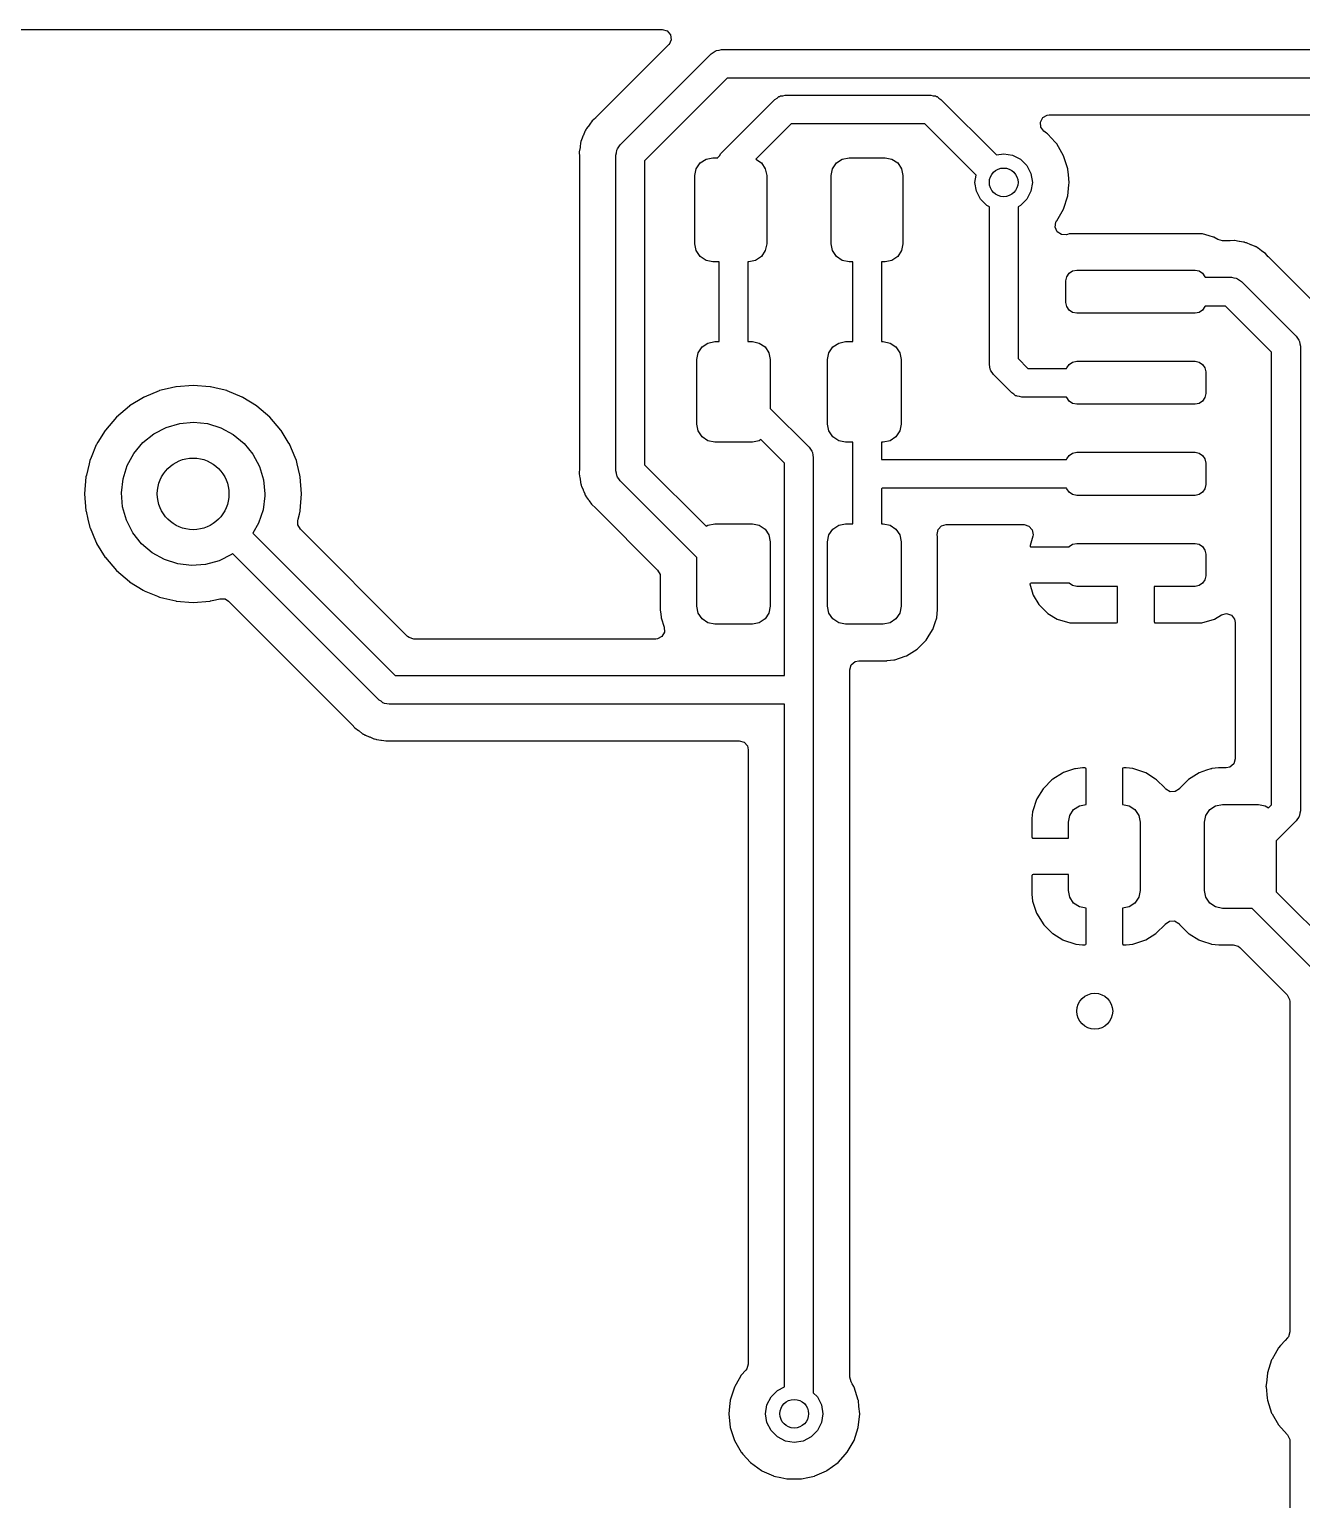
# Model space of a CAD drawing. Extents: x 61 to 228, y -146 to -45.
# Drawn here: x 87.89 to 105.63, y -65.46 to -44.96 of the extents above; entities that cross this region are included whole.
import ezdxf

# ---------------------------------------------------------------- set-up
doc = ezdxf.new("R2010")
doc.units = 0
doc.layers.add('BLACK', color=7, linetype='CONTINUOUS')

msp = doc.modelspace()

# ---------------------------------------------------------------- linework, layer by layer
at = {"layer": 'BLACK', "linetype": 'CONTINUOUS'}
for p, q in [((61.5945, -44.9585), (96.7119, -44.9585)), ((96.7119, -44.9585), (96.7801, -44.9785)), ((96.7801, -44.9785), (96.8266, -45.0322)), ((96.8266, -45.0322), (96.8367, -45.1024)), ((96.801, -45.1736), (95.7855, -46.1891)), ((96.1246, -46.5692), (97.3948, -45.2989)), ((96.8072, -45.167), (96.801, -45.1736)), ((96.8367, -45.1024), (96.8072, -45.167)), ((97.3948, -45.2989), (97.4231, -45.2812)), ((97.4231, -45.2812), (97.4493, -45.2604)), ((97.4493, -45.2604), (97.4605, -45.2578)), ((97.4605, -45.2578), (97.4702, -45.2517)), ((97.4702, -45.2517), (97.5034, -45.248)), ((97.5034, -45.248), (97.536, -45.2406)), ((97.536, -45.2406), (106.553, -45.2406)), ((97.6188, -45.6406), (96.466, -46.7934)), ((106.47, -45.6406), (97.6188, -45.6406)), ((98.2838, -45.9339), (98.3121, -45.9162)), ((98.3121, -45.9162), (98.3383, -45.8954)), ((98.3383, -45.8954), (98.3495, -45.8928)), ((98.3495, -45.8928), (98.3592, -45.8867)), ((98.3592, -45.8867), (98.3924, -45.883)), ((98.3924, -45.883), (98.425, -45.8756)), ((98.425, -45.8756), (100.457, -45.8756)), ((100.457, -45.8756), (100.49, -45.8831)), ((100.49, -45.8831), (100.523, -45.8868)), ((100.523, -45.8868), (100.533, -45.893)), ((100.533, -45.893), (100.544, -45.8955)), ((100.544, -45.8955), (100.57, -45.9164)), ((100.57, -45.9164), (100.598, -45.9342)), ((97.5266, -46.6912), (98.2838, -45.9339)), ((100.598, -45.9342), (101.372, -46.7076)), ((95.6949, -46.2906), (95.6555, -46.3409)), ((95.6989, -46.2853), (95.6949, -46.2906)), ((95.7025, -46.2801), (95.6989, -46.2853)), ((95.7356, -46.233), (95.7025, -46.2801)), ((95.7792, -46.195), (95.7356, -46.233)), ((95.7855, -46.1891), (95.7792, -46.195)), ((98.5078, -46.2756), (98.0156, -46.7679)), ((100.374, -46.2756), (98.5078, -46.2756)), ((101.089, -46.9905), (100.374, -46.2756)), ((101.986, -46.2501), (102.019, -46.1873)), ((101.992, -46.3208), (101.986, -46.2501)), ((102.035, -46.377), (101.992, -46.3208)), ((102.019, -46.1873), (102.081, -46.1524)), ((102.081, -46.1524), (102.109, -46.1491)), ((102.109, -46.1491), (106.207, -46.1491)), ((95.5747, -46.5331), (95.5737, -46.5406)), ((95.5775, -46.526), (95.5747, -46.5331)), ((95.5781, -46.5234), (95.5775, -46.526)), ((95.5828, -46.5072), (95.5781, -46.5234)), ((95.5836, -46.5046), (95.5828, -46.5072)), ((95.585, -46.4972), (95.5836, -46.5046)), ((95.6112, -46.4389), (95.585, -46.4972)), ((95.6138, -46.4329), (95.6112, -46.4389)), ((95.6342, -46.3804), (95.6138, -46.4329)), ((95.637, -46.3733), (95.6342, -46.3804)), ((95.6342, -46.3804), (95.6342, -46.3804)), ((95.6414, -46.3671), (95.637, -46.3733)), ((95.6426, -46.3648), (95.6414, -46.3671)), ((95.651, -46.3501), (95.6426, -46.3648)), ((95.6524, -46.3478), (95.651, -46.3501)), ((95.6555, -46.3409), (95.6524, -46.3478)), ((102.072, -46.4036), (102.035, -46.377)), ((102.084, -46.4127), (102.072, -46.4036)), ((102.089, -46.4176), (102.084, -46.4127)), ((102.189, -46.5295), (102.089, -46.4176)), ((102.089, -46.4176), (102.089, -46.4176)), ((102.212, -46.5547), (102.189, -46.5295)), ((95.5653, -46.603), (95.5537, -46.6658)), ((95.5537, -46.6658), (95.5541, -46.6734)), ((95.5541, -46.6734), (95.5541, -46.6734)), ((95.5541, -46.6734), (95.5573, -46.728)), ((95.5573, -46.728), (95.5575, -46.7352)), ((95.5575, -46.7352), (95.5575, -51.0842)), ((95.5664, -46.5965), (95.5653, -46.603)), ((95.5737, -46.5406), (95.5664, -46.5965)), ((95.5737, -46.5406), (95.5737, -46.5406)), ((96.066, -46.7103), (96.0735, -46.6777)), ((96.066, -51.1131), (96.066, -46.7103)), ((96.0735, -46.6777), (96.0772, -46.6445)), ((96.0772, -46.6445), (96.0834, -46.6348)), ((96.0834, -46.6348), (96.0859, -46.6236)), ((96.0859, -46.6236), (96.1068, -46.5975)), ((96.1068, -46.5975), (96.1246, -46.5692)), ((97.4879, -46.7456), (97.5088, -46.7195)), ((97.5088, -46.7195), (97.5266, -46.6912)), ((101.372, -46.7076), (101.473, -46.6916)), ((101.473, -46.6916), (101.597, -46.7112)), ((101.597, -46.7112), (101.708, -46.768)), ((102.308, -46.72), (102.212, -46.5547)), ((102.367, -46.9017), (102.308, -46.72)), ((96.466, -46.7934), (96.466, -51.0303)), ((97.168, -46.9976), (97.187, -46.9019)), ((97.187, -46.9019), (97.2412, -46.8208)), ((97.2412, -46.8208), (97.3223, -46.7666)), ((97.3223, -46.7666), (97.418, -46.7476)), ((97.418, -46.7476), (97.4875, -46.7476)), ((97.4875, -46.7476), (97.4879, -46.7456)), ((98.0156, -46.7679), (98.0948, -46.8208)), ((98.0948, -46.8208), (98.149, -46.9019)), ((98.149, -46.9019), (98.168, -46.9976)), ((99.068, -46.9976), (99.087, -46.9019)), ((99.087, -46.9019), (99.1412, -46.8208)), ((99.1412, -46.8208), (99.2223, -46.7666)), ((99.2223, -46.7666), (99.318, -46.7476)), ((99.318, -46.7476), (99.818, -46.7476)), ((99.818, -46.7476), (99.9137, -46.7666)), ((99.9137, -46.7666), (99.9948, -46.8208)), ((99.9948, -46.8208), (100.049, -46.9019)), ((100.049, -46.9019), (100.068, -46.9976)), ((101.708, -46.768), (101.797, -46.8565)), ((101.797, -46.8565), (101.853, -46.968)), ((102.367, -46.9082), (102.367, -46.9017)), ((102.375, -46.9851), (102.367, -46.9082)), ((102.367, -46.9082), (102.367, -46.9082)), ((97.168, -47.9476), (97.168, -46.9976)), ((98.168, -46.9976), (98.168, -47.9476)), ((99.068, -47.9476), (99.068, -46.9976)), ((100.068, -46.9976), (100.068, -47.9476)), ((101.073, -47.0916), (101.089, -46.9905)), ((101.093, -47.2152), (101.073, -47.0916)), ((101.853, -46.968), (101.873, -47.0916)), ((101.873, -47.0916), (101.853, -47.2152)), ((102.367, -47.2815), (102.383, -47.1252)), ((102.387, -47.0916), (102.375, -46.9851)), ((102.383, -47.1252), (102.386, -47.0982)), ((102.386, -47.0982), (102.387, -47.0916)), ((101.149, -47.3267), (101.093, -47.2152)), ((101.238, -47.4152), (101.149, -47.3267)), ((101.797, -47.3267), (101.708, -47.4152)), ((101.853, -47.2152), (101.797, -47.3267)), ((102.308, -47.4632), (102.367, -47.2815)), ((101.273, -47.4331), (101.238, -47.4152)), ((101.273, -49.6316), (101.273, -47.4331)), ((101.708, -47.4152), (101.673, -47.4331)), ((101.673, -47.4331), (101.673, -49.5488)), ((102.212, -47.6285), (102.308, -47.4632)), ((102.19, -47.7173), (102.201, -47.6471)), ((102.22, -47.782), (102.19, -47.7173)), ((102.201, -47.6471), (102.211, -47.63)), ((102.211, -47.63), (102.212, -47.6285)), ((97.187, -48.0433), (97.168, -47.9476)), ((98.168, -47.9476), (98.149, -48.0433)), ((99.087, -48.0433), (99.068, -47.9476)), ((100.068, -47.9476), (100.049, -48.0433)), ((102.279, -47.8205), (102.22, -47.782)), ((102.35, -47.8207), (102.279, -47.8205)), ((102.362, -47.8174), (102.35, -47.8207)), ((102.387, -47.81), (102.362, -47.8174)), ((102.394, -47.8095), (102.387, -47.81)), ((102.422, -47.8073), (102.394, -47.8095)), ((102.394, -47.8095), (102.394, -47.8095)), ((102.424, -47.8071), (102.422, -47.8073)), ((102.422, -47.8073), (102.422, -47.8073)), ((104.208, -47.8071), (102.424, -47.8071)), ((104.21, -47.8073), (104.208, -47.8071)), ((104.238, -47.8095), (104.21, -47.8073)), ((104.21, -47.8073), (104.21, -47.8073)), ((104.245, -47.81), (104.238, -47.8095)), ((104.238, -47.8095), (104.238, -47.8095)), ((104.338, -47.837), (104.245, -47.81)), ((104.397, -47.8542), (104.338, -47.837)), ((104.405, -47.8565), (104.397, -47.8542)), ((104.397, -47.8542), (104.397, -47.8542)), ((104.461, -47.8896), (104.405, -47.8565)), ((104.525, -47.9071), (104.461, -47.8896)), ((104.623, -47.9071), (104.525, -47.9071)), ((104.631, -47.9069), (104.623, -47.9071)), ((104.685, -47.9037), (104.631, -47.9069)), ((104.693, -47.9033), (104.685, -47.9037)), ((104.685, -47.9037), (104.685, -47.9037)), ((104.756, -47.9149), (104.693, -47.9033)), ((104.762, -47.916), (104.756, -47.9149)), ((104.788, -47.9194), (104.762, -47.916)), ((104.818, -47.9233), (104.788, -47.9194)), ((104.825, -47.9243), (104.818, -47.9233)), ((104.818, -47.9233), (104.818, -47.9233)), ((104.833, -47.9271), (104.825, -47.9243)), ((104.835, -47.9277), (104.833, -47.9271)), ((104.851, -47.9324), (104.835, -47.9277)), ((104.854, -47.9332), (104.851, -47.9324)), ((104.861, -47.9346), (104.854, -47.9332)), ((104.92, -47.9608), (104.861, -47.9346)), ((104.926, -47.9634), (104.92, -47.9608)), ((104.978, -47.9838), (104.926, -47.9634)), ((97.2412, -48.1244), (97.187, -48.0433)), ((97.3223, -48.1786), (97.2412, -48.1244)), ((98.0948, -48.1244), (98.0137, -48.1786)), ((98.149, -48.0433), (98.0948, -48.1244)), ((99.1412, -48.1244), (99.087, -48.0433)), ((99.2223, -48.1786), (99.1412, -48.1244)), ((99.9948, -48.1244), (99.9137, -48.1786)), ((100.049, -48.0433), (99.9948, -48.1244)), ((104.985, -47.9866), (104.978, -47.9838)), ((104.978, -47.9838), (104.978, -47.9838)), ((104.991, -47.991), (104.985, -47.9866)), ((104.994, -47.9922), (104.991, -47.991)), ((105.009, -48.0006), (104.994, -47.9922)), ((105.011, -48.002), (105.009, -48.0006)), ((105.018, -48.0051), (105.011, -48.002)), ((105.024, -48.0098), (105.018, -48.0051)), ((105.068, -48.0445), (105.024, -48.0098)), ((105.073, -48.0485), (105.068, -48.0445)), ((105.126, -48.0852), (105.073, -48.0485)), ((105.163, -48.1284), (105.126, -48.0852)), ((105.164, -48.1288), (105.163, -48.1284)), ((105.169, -48.1351), (105.164, -48.1288)), ((105.894, -48.8592), (105.169, -48.1351)), ((97.418, -48.1976), (97.3223, -48.1786)), ((97.5055, -48.1976), (97.418, -48.1976)), ((97.5055, -49.3126), (97.5055, -48.1976)), ((97.918, -48.1976), (97.9055, -48.1976)), ((97.9055, -48.1976), (97.9055, -49.3126)), ((98.0137, -48.1786), (97.918, -48.1976)), ((99.318, -48.1976), (99.2223, -48.1786)), ((99.368, -48.1976), (99.318, -48.1976)), ((99.368, -49.3126), (99.368, -48.1976)), ((99.818, -48.1976), (99.768, -48.1976)), ((99.768, -48.1976), (99.768, -49.3126)), ((99.9137, -48.1786), (99.818, -48.1976)), ((102.352, -48.4082), (102.385, -48.3595)), ((102.385, -48.3595), (102.434, -48.327)), ((102.434, -48.327), (102.491, -48.3156)), ((102.491, -48.3156), (104.141, -48.3156)), ((104.141, -48.3156), (104.198, -48.327)), ((104.198, -48.327), (104.247, -48.3595)), ((104.247, -48.3595), (104.28, -48.4082)), ((102.341, -48.4656), (102.352, -48.4082)), ((102.341, -48.7656), (102.341, -48.4656)), ((104.28, -48.4082), (104.281, -48.4156)), ((104.281, -48.4156), (104.648, -48.4156)), ((104.648, -48.4156), (104.681, -48.4231)), ((104.681, -48.4231), (104.714, -48.4268)), ((104.714, -48.4268), (104.724, -48.433)), ((104.724, -48.433), (104.735, -48.4355)), ((104.735, -48.4355), (104.761, -48.4564)), ((104.761, -48.4564), (104.789, -48.4742)), ((104.789, -48.4742), (105.552, -49.2364)), ((102.352, -48.823), (102.341, -48.7656)), ((102.385, -48.8717), (102.352, -48.823)), ((102.434, -48.9042), (102.385, -48.8717)), ((102.491, -48.9156), (102.434, -48.9042)), ((104.141, -48.9156), (102.491, -48.9156)), ((104.198, -48.9042), (104.141, -48.9156)), ((104.247, -48.8717), (104.198, -48.9042)), ((104.28, -48.823), (104.247, -48.8717)), ((104.281, -48.8156), (104.28, -48.823)), ((104.565, -48.8156), (104.281, -48.8156)), ((105.21, -49.4604), (104.565, -48.8156)), ((97.212, -49.4669), (97.2662, -49.3858)), ((97.2662, -49.3858), (97.3473, -49.3316)), ((97.3473, -49.3316), (97.443, -49.3126)), ((97.443, -49.3126), (97.5055, -49.3126)), ((97.9055, -49.3126), (97.968, -49.3126)), ((97.968, -49.3126), (98.0637, -49.3316)), ((98.0637, -49.3316), (98.1448, -49.3858)), ((98.1448, -49.3858), (98.199, -49.4669)), ((99.037, -49.4669), (99.0912, -49.3858)), ((99.0912, -49.3858), (99.1723, -49.3316)), ((99.1723, -49.3316), (99.268, -49.3126)), ((99.268, -49.3126), (99.368, -49.3126)), ((99.768, -49.3126), (99.793, -49.3126)), ((99.793, -49.3126), (99.8887, -49.3316)), ((99.8887, -49.3316), (99.9698, -49.3858)), ((99.9698, -49.3858), (100.024, -49.4669)), ((105.552, -49.2364), (105.569, -49.2647)), ((105.569, -49.2647), (105.59, -49.2909)), ((105.59, -49.2909), (105.593, -49.3021)), ((105.593, -49.3021), (105.599, -49.3118)), ((105.599, -49.3118), (105.603, -49.345)), ((105.603, -49.345), (105.61, -49.3776)), ((105.61, -49.3776), (105.61, -55.8549)), ((97.193, -49.5626), (97.212, -49.4669)), ((97.193, -50.4626), (97.193, -49.5626)), ((98.199, -49.4669), (98.218, -49.5626)), ((98.218, -49.5626), (98.218, -50.2423)), ((99.018, -49.5626), (99.037, -49.4669)), ((99.018, -50.4626), (99.018, -49.5626)), ((100.024, -49.4669), (100.043, -49.5626)), ((100.043, -49.5626), (100.043, -50.4626)), ((101.673, -49.5488), (101.81, -49.6856)), ((102.385, -49.6295), (102.434, -49.597)), ((102.434, -49.597), (102.491, -49.5856)), ((102.491, -49.5856), (104.141, -49.5856)), ((104.141, -49.5856), (104.198, -49.597)), ((104.198, -49.597), (104.247, -49.6295)), ((105.21, -55.7718), (105.21, -49.4604)), ((101.28, -49.6642), (101.273, -49.6316)), ((101.284, -49.6974), (101.28, -49.6642)), ((101.29, -49.7071), (101.284, -49.6974)), ((101.293, -49.7183), (101.29, -49.7071)), ((101.314, -49.7445), (101.293, -49.7183)), ((101.331, -49.7728), (101.314, -49.7445)), ((101.586, -50.027), (101.331, -49.7728)), ((101.81, -49.6856), (102.351, -49.6856)), ((102.351, -49.6856), (102.352, -49.6782)), ((102.352, -49.6782), (102.385, -49.6295)), ((104.247, -49.6295), (104.28, -49.6782)), ((104.28, -49.6782), (104.291, -49.7356)), ((104.291, -49.7356), (104.291, -50.0356)), ((89.6978, -49.9978), (89.4876, -50.0849)), ((89.7024, -49.9959), (89.6978, -49.9978)), ((89.6978, -49.9978), (89.6978, -49.9978)), ((89.8066, -49.9709), (89.7024, -49.9959)), ((89.9285, -49.9416), (89.8066, -49.9709)), ((89.9333, -49.9405), (89.9285, -49.9416)), ((89.9285, -49.9416), (89.9285, -49.9416)), ((90.17, -49.9218), (89.9333, -49.9405)), ((90.4067, -49.9405), (90.17, -49.9218)), ((90.4115, -49.9416), (90.4067, -49.9405)), ((90.5334, -49.9709), (90.4115, -49.9416)), ((90.4115, -49.9416), (90.4115, -49.9416)), ((90.6376, -49.9959), (90.5334, -49.9709)), ((90.6422, -49.9978), (90.6376, -49.9959)), ((90.8524, -50.0849), (90.6422, -49.9978)), ((90.6422, -49.9978), (90.6422, -49.9978)), ((89.2806, -50.2108), (89.1, -50.365)), ((89.2848, -50.2082), (89.2806, -50.2108)), ((89.4788, -50.0893), (89.2848, -50.2082)), ((89.2848, -50.2082), (89.2848, -50.2082)), ((89.483, -50.0868), (89.4788, -50.0893)), ((89.4876, -50.0849), (89.483, -50.0868)), ((89.4876, -50.0849), (89.4876, -50.0849)), ((90.857, -50.0868), (90.8524, -50.0849)), ((90.8524, -50.0849), (90.8524, -50.0849)), ((90.8612, -50.0893), (90.857, -50.0868)), ((91.0552, -50.2082), (90.8612, -50.0893)), ((91.0594, -50.2108), (91.0552, -50.2082)), ((91.0552, -50.2082), (91.0552, -50.2082)), ((91.24, -50.365), (91.0594, -50.2108)), ((101.614, -50.0448), (101.586, -50.027)), ((101.64, -50.0657), (101.614, -50.0448)), ((101.651, -50.0682), (101.64, -50.0657)), ((101.661, -50.0744), (101.651, -50.0682)), ((101.694, -50.0781), (101.661, -50.0744)), ((101.727, -50.0856), (101.694, -50.0781)), ((102.351, -50.0856), (101.727, -50.0856)), ((102.352, -50.093), (102.351, -50.0856)), ((102.385, -50.1417), (102.352, -50.093)), ((102.434, -50.1742), (102.385, -50.1417)), ((102.491, -50.1856), (102.434, -50.1742)), ((104.141, -50.1856), (102.491, -50.1856)), ((104.198, -50.1742), (104.141, -50.1856)), ((104.247, -50.1417), (104.198, -50.1742)), ((104.28, -50.093), (104.247, -50.1417)), ((104.291, -50.0356), (104.28, -50.093)), ((89.1, -50.365), (88.9458, -50.5456)), ((91.3942, -50.5456), (91.24, -50.365)), ((98.218, -50.2423), (98.7601, -50.7844)), ((88.9432, -50.5498), (88.8426, -50.714)), ((88.9458, -50.5456), (88.9432, -50.5498)), ((88.9432, -50.5498), (88.9432, -50.5498)), ((89.4703, -50.7205), (89.6224, -50.5982)), ((89.6224, -50.5982), (89.7954, -50.5078)), ((89.7954, -50.5078), (89.9826, -50.4527)), ((89.9826, -50.4527), (90.177, -50.435)), ((90.177, -50.435), (90.3711, -50.4554)), ((90.3711, -50.4554), (90.5575, -50.5131)), ((90.5575, -50.5131), (90.7292, -50.606)), ((90.7292, -50.606), (90.8796, -50.7304)), ((91.3968, -50.5498), (91.3942, -50.5456)), ((91.4974, -50.714), (91.3968, -50.5498)), ((91.3968, -50.5498), (91.3968, -50.5498)), ((97.212, -50.5583), (97.193, -50.4626)), ((97.2662, -50.6394), (97.212, -50.5583)), ((99.037, -50.5583), (99.018, -50.4626)), ((99.0912, -50.6394), (99.037, -50.5583)), ((100.024, -50.5583), (99.9698, -50.6394)), ((100.043, -50.4626), (100.024, -50.5583)), ((88.8199, -50.7526), (88.7477, -50.9269)), ((88.8218, -50.748), (88.8199, -50.7526)), ((88.8199, -50.7526), (88.8199, -50.7526)), ((88.8426, -50.714), (88.8218, -50.748)), ((89.3449, -50.87), (89.4703, -50.7205)), ((90.8796, -50.7304), (91.0029, -50.8816)), ((91.5182, -50.748), (91.4974, -50.714)), ((91.5201, -50.7526), (91.5182, -50.748)), ((91.5923, -50.9269), (91.5201, -50.7526)), ((91.5201, -50.7526), (91.5201, -50.7526)), ((97.3473, -50.6936), (97.2662, -50.6394)), ((97.443, -50.7126), (97.3473, -50.6936)), ((97.968, -50.7126), (97.443, -50.7126)), ((98.0637, -50.6936), (97.968, -50.7126)), ((98.0876, -50.6776), (98.0637, -50.6936)), ((98.4185, -51.0084), (98.0876, -50.6776)), ((98.7601, -50.7844), (98.7779, -50.8127)), ((98.7779, -50.8127), (98.7987, -50.8388)), ((98.7987, -50.8388), (98.8013, -50.8501)), ((99.1723, -50.6936), (99.0912, -50.6394)), ((99.268, -50.7126), (99.1723, -50.6936)), ((99.368, -50.7126), (99.268, -50.7126)), ((99.368, -51.8526), (99.368, -50.7126)), ((99.793, -50.7126), (99.768, -50.7126)), ((99.768, -50.7126), (99.768, -50.9556)), ((99.8887, -50.6936), (99.793, -50.7126)), ((99.9698, -50.6394), (99.8887, -50.6936)), ((88.7195, -51.0148), (88.6818, -51.172)), ((88.7309, -50.9674), (88.7195, -51.0148)), ((88.7477, -50.9269), (88.7309, -50.9674)), ((89.1919, -51.2271), (89.2509, -51.0411)), ((89.2509, -51.0411), (89.3449, -50.87)), ((91.0029, -50.8816), (91.0945, -51.0539)), ((91.6091, -50.9674), (91.5923, -50.9269)), ((91.6205, -51.0148), (91.6091, -50.9674)), ((91.6582, -51.172), (91.6205, -51.0148)), ((96.466, -51.0303), (97.3234, -51.8876)), ((98.4185, -53.9685), (98.4185, -51.0084)), ((98.8013, -50.8501), (98.8074, -50.8598)), ((98.8074, -50.8598), (98.8111, -50.893)), ((98.8111, -50.893), (98.8185, -50.9256)), ((98.8185, -50.9256), (98.8185, -63.9698)), ((99.768, -50.9556), (102.351, -50.9556)), ((102.351, -50.9556), (102.352, -50.9482)), ((102.352, -50.9482), (102.385, -50.8995)), ((102.385, -50.8995), (102.434, -50.867)), ((102.434, -50.867), (102.491, -50.8556)), ((102.491, -50.8556), (104.141, -50.8556)), ((104.141, -50.8556), (104.198, -50.867)), ((104.198, -50.867), (104.247, -50.8995)), ((104.247, -50.8995), (104.28, -50.9482)), ((104.28, -50.9482), (104.291, -51.0056)), ((104.291, -51.0056), (104.291, -51.3056)), ((88.6755, -51.1983), (88.6568, -51.435)), ((88.6818, -51.172), (88.6755, -51.1983)), ((89.1701, -51.421), (89.1919, -51.2271)), ((91.0945, -51.0539), (91.151, -51.2408)), ((91.151, -51.2408), (91.17, -51.435)), ((91.6645, -51.1983), (91.6582, -51.172)), ((91.6832, -51.435), (91.6645, -51.1983)), ((95.5543, -51.1349), (95.5533, -51.1505)), ((95.5533, -51.1505), (95.5546, -51.1579)), ((95.5572, -51.0928), (95.5543, -51.1349)), ((95.5546, -51.1579), (95.5546, -51.1579)), ((95.5546, -51.1579), (95.5643, -51.2134)), ((95.5575, -51.0842), (95.5572, -51.0928)), ((95.5643, -51.2134), (95.5652, -51.2199)), ((95.5652, -51.2199), (95.5729, -51.2833)), ((96.0734, -51.1457), (96.066, -51.1131)), ((96.0771, -51.1789), (96.0734, -51.1457)), ((96.0832, -51.1886), (96.0771, -51.1789)), ((96.0858, -51.1998), (96.0832, -51.1886)), ((96.1066, -51.226), (96.0858, -51.1998)), ((96.1243, -51.2543), (96.1066, -51.226)), ((88.6568, -51.435), (88.6755, -51.6717)), ((89.1864, -51.6155), (89.1701, -51.421)), ((91.17, -51.435), (91.1696, -51.4629)), ((91.6645, -51.6717), (91.6832, -51.435)), ((95.5729, -51.2833), (95.5756, -51.2904)), ((95.5756, -51.2904), (95.5762, -51.2931)), ((95.5762, -51.2931), (95.5807, -51.3094)), ((95.5807, -51.3094), (95.5814, -51.3119)), ((95.5814, -51.3119), (95.5828, -51.3194)), ((95.5828, -51.3194), (95.5858, -51.3263)), ((95.5858, -51.3263), (95.6084, -51.3779)), ((95.6084, -51.3779), (95.6109, -51.384)), ((95.6109, -51.384), (95.6178, -51.4021)), ((95.6178, -51.4021), (95.63, -51.4345)), ((95.63, -51.4345), (95.6335, -51.4438)), ((95.6335, -51.4438), (95.6378, -51.45)), ((95.6378, -51.45), (95.6391, -51.4524)), ((95.6391, -51.4524), (95.6473, -51.4672)), ((97.193, -52.3229), (96.1243, -51.2543)), ((99.7778, -51.3556), (99.768, -51.3654)), ((99.768, -51.3654), (99.768, -51.8526)), ((102.351, -51.3556), (99.7778, -51.3556)), ((102.352, -51.363), (102.351, -51.3556)), ((102.385, -51.4117), (102.352, -51.363)), ((102.434, -51.4442), (102.385, -51.4117)), ((102.491, -51.4556), (102.434, -51.4442)), ((104.141, -51.4556), (102.491, -51.4556)), ((104.198, -51.4442), (104.141, -51.4556)), ((104.247, -51.4117), (104.198, -51.4442)), ((104.28, -51.363), (104.247, -51.4117)), ((104.291, -51.3056), (104.28, -51.363)), ((89.2402, -51.8031), (89.1864, -51.6155)), ((91.1451, -51.6565), (91.0835, -51.8417)), ((91.1696, -51.4629), (91.1451, -51.6565)), ((95.6473, -51.4672), (95.6486, -51.4695)), ((95.6486, -51.4695), (95.6517, -51.4764)), ((95.6517, -51.4764), (95.68, -51.5133)), ((95.68, -51.5133), (95.6906, -51.5271)), ((95.6906, -51.5271), (95.6945, -51.5324)), ((95.6945, -51.5324), (95.7263, -51.5788)), ((95.7263, -51.5788), (95.7263, -51.5788)), ((95.7263, -51.5788), (95.7306, -51.5851)), ((95.7306, -51.5851), (95.7363, -51.5901)), ((95.7363, -51.5901), (95.7363, -51.5901)), ((95.7363, -51.5901), (95.7772, -51.6265)), ((95.7772, -51.6265), (95.7824, -51.6315)), ((95.7824, -51.6315), (96.6476, -52.4967)), ((88.6755, -51.6717), (88.6766, -51.6765)), ((88.6766, -51.6765), (88.6766, -51.6765)), ((88.6766, -51.6765), (88.7035, -51.7883)), ((88.7035, -51.7883), (88.7309, -51.9026)), ((89.3294, -51.9767), (89.2402, -51.8031)), ((91.0835, -51.8417), (91.0024, -51.9846)), ((91.6309, -51.8656), (91.6315, -51.8094)), ((91.6649, -51.9279), (91.6309, -51.8656)), ((91.6315, -51.8094), (91.6365, -51.7883)), ((91.6365, -51.7883), (91.6531, -51.7195)), ((91.6531, -51.7195), (91.6634, -51.6765)), ((91.6634, -51.6765), (91.6645, -51.6717)), ((91.6634, -51.6765), (91.6634, -51.6765)), ((97.3473, -51.8716), (97.443, -51.8526)), ((97.443, -51.8526), (97.968, -51.8526)), ((97.968, -51.8526), (98.0637, -51.8716)), ((99.1723, -51.8716), (99.268, -51.8526)), ((99.268, -51.8526), (99.368, -51.8526)), ((99.768, -51.8526), (99.793, -51.8526)), ((99.793, -51.8526), (99.8887, -51.8716)), ((100.608, -51.8815), (100.672, -51.8641)), ((100.672, -51.8641), (101.758, -51.8641)), ((101.758, -51.8641), (101.826, -51.8841)), ((88.7309, -51.9026), (88.7328, -51.9072)), ((88.7328, -51.9072), (88.7328, -51.9072)), ((88.7328, -51.9072), (88.8081, -52.089)), ((89.4507, -52.1297), (89.3294, -51.9767)), ((91.0024, -51.9846), (92.9863, -53.9685)), ((93.16, -53.4231), (91.6649, -51.9279)), ((97.3234, -51.8876), (97.3473, -51.8716)), ((98.0637, -51.8716), (98.1448, -51.9258)), ((98.1448, -51.9258), (98.199, -52.0069)), ((98.199, -52.0069), (98.218, -52.1026)), ((99.018, -52.1026), (99.037, -52.0069)), ((99.037, -52.0069), (99.0912, -51.9258)), ((99.0912, -51.9258), (99.1723, -51.8716)), ((99.8887, -51.8716), (99.9698, -51.9258)), ((99.9698, -51.9258), (100.024, -52.0069)), ((100.024, -52.0069), (100.043, -52.1026)), ((100.546, -52.0031), (100.559, -51.9333)), ((100.55, -52.0357), (100.546, -52.0031)), ((100.551, -52.0522), (100.55, -52.0357)), ((100.551, -53.053), (100.551, -52.0522)), ((100.559, -51.9333), (100.608, -51.8815)), ((101.826, -51.8841), (101.872, -51.9378)), ((101.879, -52.0253), (101.841, -52.1542)), ((101.872, -51.9378), (101.882, -52.008)), ((101.882, -52.008), (101.879, -52.0253)), ((88.8081, -52.089), (88.8218, -52.122)), ((88.8218, -52.122), (88.8243, -52.1262)), ((88.8243, -52.1262), (88.9432, -52.3202)), ((89.5993, -52.2561), (89.4507, -52.1297)), ((89.7697, -52.3514), (89.5993, -52.2561)), ((90.7202, -52.2681), (90.7058, -52.2793)), ((92.7621, -54.3099), (90.7202, -52.2681)), ((98.218, -52.1026), (98.218, -53.0026)), ((99.018, -53.0026), (99.018, -52.1026)), ((100.043, -52.1026), (100.043, -53.0026)), ((101.841, -52.1542), (101.841, -52.1683)), ((101.841, -52.1683), (101.848, -52.1716)), ((101.848, -52.1716), (102.384, -52.1716)), ((102.384, -52.1716), (102.385, -52.1695)), ((102.385, -52.1695), (102.434, -52.137)), ((102.434, -52.137), (102.491, -52.1256)), ((102.491, -52.1256), (104.141, -52.1256)), ((104.141, -52.1256), (104.198, -52.137)), ((104.198, -52.137), (104.247, -52.1695)), ((104.247, -52.1695), (104.28, -52.2182)), ((104.28, -52.2182), (104.291, -52.2756)), ((104.291, -52.2756), (104.291, -52.5756)), ((88.9432, -52.3202), (88.9432, -52.3202)), ((88.9432, -52.3202), (88.9458, -52.3244)), ((88.9458, -52.3244), (89.1, -52.505)), ((89.9553, -52.4117), (89.7697, -52.3514)), ((90.1491, -52.4348), (89.9553, -52.4117)), ((90.3436, -52.4198), (90.1491, -52.4348)), ((90.5316, -52.3673), (90.3436, -52.4198)), ((90.7058, -52.2793), (90.5316, -52.3673)), ((97.193, -53.0026), (97.193, -52.3229)), ((89.1, -52.505), (89.2806, -52.6592)), ((89.2806, -52.6592), (89.2848, -52.6618)), ((89.2848, -52.6618), (89.2848, -52.6618)), ((89.2848, -52.6618), (89.4712, -52.776)), ((96.6476, -52.4967), (96.6816, -52.559)), ((96.6816, -52.559), (96.6845, -52.5858)), ((96.6845, -52.5858), (96.6845, -53.053)), ((101.841, -52.6836), (101.839, -52.6915)), ((101.854, -52.6796), (101.841, -52.6836)), ((102.384, -52.6796), (101.854, -52.6796)), ((102.385, -52.6817), (102.384, -52.6796)), ((102.434, -52.7142), (102.385, -52.6817)), ((104.247, -52.6817), (104.198, -52.7142)), ((104.28, -52.633), (104.247, -52.6817)), ((104.291, -52.5756), (104.28, -52.633)), ((89.4712, -52.776), (89.483, -52.7832)), ((89.483, -52.7832), (89.4876, -52.7851)), ((89.4876, -52.7851), (89.4876, -52.7851)), ((89.4876, -52.7851), (89.6708, -52.861)), ((89.6708, -52.861), (89.7024, -52.8741)), ((89.7024, -52.8741), (89.7612, -52.8882)), ((89.7612, -52.8882), (89.9285, -52.9284)), ((101.839, -52.6915), (101.88, -52.8314)), ((101.88, -52.8314), (101.886, -52.8458)), ((101.886, -52.8458), (101.963, -52.9753)), ((102.491, -52.7256), (102.434, -52.7142)), ((103.062, -52.7256), (102.491, -52.7256)), ((103.062, -53.2201), (103.062, -52.7256)), ((104.141, -52.7256), (103.57, -52.7256)), ((103.57, -52.7256), (103.57, -53.2155)), ((104.198, -52.7142), (104.141, -52.7256)), ((89.9285, -52.9284), (89.9285, -52.9284)), ((89.9285, -52.9284), (89.9333, -52.9295)), ((89.9333, -52.9295), (90.17, -52.9482)), ((90.17, -52.9482), (90.4067, -52.9295)), ((90.4067, -52.9295), (90.4115, -52.9284)), ((90.4115, -52.9284), (90.4826, -52.9113)), ((90.4115, -52.9284), (90.4115, -52.9284)), ((90.4826, -52.9113), (90.5444, -52.8965)), ((90.5444, -52.8965), (90.6153, -52.9)), ((90.6153, -52.9), (90.6629, -52.9299)), ((90.6629, -52.9299), (91.532, -53.799)), ((96.6845, -53.053), (96.6848, -53.0562)), ((96.6848, -53.0562), (96.6848, -53.0562)), ((96.6848, -53.0562), (96.6904, -53.1097)), ((97.212, -53.0983), (97.193, -53.0026)), ((98.218, -53.0026), (98.199, -53.0983)), ((99.037, -53.0983), (99.018, -53.0026)), ((100.043, -53.0026), (100.024, -53.0983)), ((100.541, -53.1575), (100.551, -53.053)), ((101.963, -52.9753), (101.973, -52.9877)), ((101.973, -52.9877), (102.079, -53.094)), ((102.079, -53.094), (102.091, -53.1037)), ((96.6904, -53.1097), (96.6955, -53.1588)), ((96.6955, -53.1588), (96.6977, -53.1653)), ((96.6977, -53.1653), (96.6977, -53.1653)), ((96.6977, -53.1653), (96.7406, -53.2941)), ((96.7406, -53.2941), (96.7432, -53.3651)), ((97.2662, -53.1794), (97.212, -53.0983)), ((97.3473, -53.2336), (97.2662, -53.1794)), ((97.443, -53.2526), (97.3473, -53.2336)), ((97.968, -53.2526), (97.443, -53.2526)), ((98.0637, -53.2336), (97.968, -53.2526)), ((98.1448, -53.1794), (98.0637, -53.2336)), ((98.199, -53.0983), (98.1448, -53.1794)), ((99.0912, -53.1794), (99.037, -53.0983)), ((99.1723, -53.2336), (99.0912, -53.1794)), ((99.268, -53.2526), (99.1723, -53.2336)), ((99.793, -53.2526), (99.268, -53.2526)), ((99.8887, -53.2336), (99.793, -53.2526)), ((99.9698, -53.1794), (99.8887, -53.2336)), ((100.024, -53.0983), (99.9698, -53.1794)), ((100.485, -53.3253), (100.516, -53.2307)), ((100.516, -53.2307), (100.539, -53.164)), ((100.539, -53.164), (100.541, -53.1575)), ((100.539, -53.164), (100.539, -53.164)), ((102.091, -53.1037), (102.221, -53.1802)), ((102.221, -53.1802), (102.235, -53.1865)), ((102.235, -53.1865), (102.381, -53.2289)), ((102.381, -53.2289), (102.394, -53.2312)), ((102.394, -53.2312), (102.422, -53.2334)), ((102.422, -53.2334), (102.427, -53.2336)), ((102.427, -53.2336), (103.044, -53.2336)), ((103.044, -53.2336), (103.059, -53.2291)), ((103.059, -53.2291), (103.06, -53.2277)), ((103.06, -53.2277), (103.062, -53.2201)), ((103.57, -53.2155), (103.574, -53.2307)), ((103.574, -53.2307), (103.576, -53.2319)), ((103.576, -53.2319), (103.584, -53.2336)), ((103.584, -53.2336), (104.205, -53.2336)), ((104.205, -53.2336), (104.21, -53.2334)), ((104.21, -53.2334), (104.238, -53.2312)), ((104.238, -53.2312), (104.251, -53.2289)), ((104.251, -53.2289), (104.397, -53.1865)), ((104.397, -53.1865), (104.411, -53.1802)), ((104.411, -53.1802), (104.511, -53.121)), ((104.511, -53.121), (104.58, -53.1036)), ((104.58, -53.1036), (104.648, -53.1261)), ((104.648, -53.1261), (104.692, -53.1814)), ((104.692, -53.1814), (104.701, -53.2295)), ((104.701, -53.2295), (104.701, -55.1301)), ((93.181, -53.44), (93.16, -53.4231)), ((93.2491, -53.46), (93.181, -53.44)), ((96.6211, -53.46), (93.2491, -53.46)), ((96.6436, -53.458), (96.6211, -53.46)), ((96.707, -53.4261), (96.6436, -53.458)), ((96.7432, -53.3651), (96.707, -53.4261)), ((100.267, -53.6011), (100.392, -53.4759)), ((100.392, -53.4759), (100.42, -53.4307)), ((100.42, -53.4307), (100.481, -53.3316)), ((100.481, -53.3316), (100.485, -53.3253)), ((100.481, -53.3316), (100.481, -53.3316)), ((99.9557, -53.7479), (100.101, -53.6995)), ((100.101, -53.6995), (100.117, -53.6942)), ((100.117, -53.6942), (100.267, -53.6011)), ((91.532, -53.799), (92.382, -54.649)), ((99.327, -53.8871), (99.347, -53.819)), ((99.327, -54.083), (99.327, -53.8871)), ((99.347, -53.819), (99.4006, -53.7725)), ((99.4006, -53.7725), (99.453, -53.7611)), ((99.453, -53.7611), (99.8434, -53.7611)), ((99.8434, -53.7611), (99.8466, -53.7608)), ((99.8466, -53.7608), (99.9423, -53.7508)), ((99.8466, -53.7608), (99.8466, -53.7608)), ((99.9423, -53.7508), (99.9492, -53.7501)), ((99.9423, -53.7508), (99.9423, -53.7508)), ((99.9492, -53.7501), (99.9557, -53.7479)), ((99.9557, -53.7479), (99.9557, -53.7479)), ((92.9863, -53.9685), (98.4185, -53.9685)), ((99.3271, -54.0849), (99.327, -54.083)), ((99.327, -54.1766), (99.3274, -54.0909)), ((99.3275, -54.0864), (99.3271, -54.0849)), ((99.3274, -54.0909), (99.3275, -54.0864)), ((99.3274, -54.0909), (99.3274, -54.0909)), ((92.7903, -54.3277), (92.7621, -54.3099)), ((99.327, -54.1772), (99.327, -54.1766)), ((99.327, -63.7535), (99.327, -54.1772)), ((92.8164, -54.3485), (92.7903, -54.3277)), ((92.8276, -54.3511), (92.8164, -54.3485)), ((92.8374, -54.3572), (92.8276, -54.3511)), ((92.8706, -54.361), (92.8374, -54.3572)), ((92.9031, -54.3685), (92.8706, -54.361)), ((98.4185, -54.3685), (92.9031, -54.3685)), ((98.4185, -63.8866), (98.4185, -54.3685)), ((92.382, -54.649), (92.3879, -54.6553)), ((92.3879, -54.6553), (92.4259, -54.6989)), ((92.4259, -54.6989), (92.4782, -54.7356)), ((92.4782, -54.7356), (92.4835, -54.7395)), ((92.4835, -54.7395), (92.5338, -54.779)), ((92.5338, -54.779), (92.5407, -54.7821)), ((92.5407, -54.7821), (92.543, -54.7835)), ((92.543, -54.7835), (92.5576, -54.7918)), ((92.5576, -54.7918), (92.56, -54.7931)), ((92.56, -54.7931), (92.5662, -54.7975)), ((92.5662, -54.7975), (92.5733, -54.8002)), ((92.5733, -54.8002), (92.5733, -54.8002)), ((92.5733, -54.8002), (92.6258, -54.8207)), ((92.6258, -54.8207), (92.6318, -54.8232)), ((92.6318, -54.8232), (92.6901, -54.8495)), ((92.6901, -54.8495), (92.6975, -54.8509)), ((92.6975, -54.8509), (92.7001, -54.8517)), ((92.7001, -54.8517), (92.7163, -54.8563)), ((92.7163, -54.8563), (92.7189, -54.857)), ((92.7189, -54.857), (92.726, -54.8598)), ((92.726, -54.8598), (92.7335, -54.8608)), ((92.7335, -54.8608), (92.7893, -54.8681)), ((92.7893, -54.8681), (92.7959, -54.8691)), ((92.7959, -54.8691), (92.8311, -54.8757)), ((92.8311, -54.8757), (92.8587, -54.8808)), ((92.8587, -54.8808), (92.8662, -54.8803)), ((92.8662, -54.8803), (92.9209, -54.8772)), ((92.8662, -54.8803), (92.8662, -54.8803)), ((92.9209, -54.8772), (92.9281, -54.877)), ((92.9281, -54.877), (97.784, -54.877)), ((97.784, -54.877), (97.8521, -54.897)), ((97.8521, -54.897), (97.8986, -54.9506)), ((97.8986, -54.9506), (97.91, -55.003)), ((97.91, -55.003), (97.91, -63.5689)), ((104.701, -55.1301), (104.681, -55.1982)), ((102.295, -55.3274), (102.157, -55.4127)), ((102.308, -55.3212), (102.295, -55.3274)), ((102.462, -55.2697), (102.308, -55.3212)), ((102.476, -55.2669), (102.462, -55.2697)), ((102.571, -55.2569), (102.476, -55.2669)), ((102.578, -55.2566), (102.571, -55.2569)), ((102.607, -55.2566), (102.578, -55.2566)), ((102.615, -55.2583), (102.607, -55.2566)), ((102.617, -55.2595), (102.615, -55.2583)), ((102.621, -55.2747), (102.617, -55.2595)), ((102.621, -55.7654), (102.621, -55.2747)), ((103.131, -55.2625), (103.129, -55.2701)), ((103.129, -55.2701), (103.129, -55.7654)), ((103.132, -55.2611), (103.131, -55.2625)), ((103.147, -55.2566), (103.132, -55.2611)), ((103.172, -55.2566), (103.147, -55.2566)), ((103.179, -55.2569), (103.172, -55.2566)), ((103.273, -55.2666), (103.179, -55.2569)), ((103.286, -55.2695), (103.273, -55.2666)), ((103.441, -55.3206), (103.286, -55.2695)), ((103.454, -55.3268), (103.441, -55.3206)), ((103.592, -55.4118), (103.454, -55.3268)), ((104.201, -55.323), (104.051, -55.4161)), ((104.303, -55.2892), (104.201, -55.323)), ((104.362, -55.2693), (104.303, -55.2892)), ((104.369, -55.2671), (104.362, -55.2693)), ((104.362, -55.2693), (104.362, -55.2693)), ((104.376, -55.2664), (104.369, -55.2671)), ((104.471, -55.2564), (104.376, -55.2664)), ((104.376, -55.2664), (104.376, -55.2664)), ((104.475, -55.2561), (104.471, -55.2564)), ((104.471, -55.2564), (104.471, -55.2564)), ((104.575, -55.2561), (104.475, -55.2561)), ((104.628, -55.2447), (104.575, -55.2561)), ((104.681, -55.1982), (104.628, -55.2447)), ((102.022, -55.5478), (101.937, -55.6858)), ((102.031, -55.5364), (102.022, -55.5478)), ((102.146, -55.4217), (102.031, -55.5364)), ((102.157, -55.4127), (102.146, -55.4217)), ((103.603, -55.4209), (103.592, -55.4118)), ((103.718, -55.5354), (103.603, -55.4209)), ((103.726, -55.5455), (103.718, -55.5354)), ((103.733, -55.554), (103.726, -55.5455)), ((103.795, -55.5897), (103.733, -55.554)), ((103.923, -55.5458), (103.866, -55.5864)), ((103.926, -55.5413), (103.923, -55.5458)), ((104.051, -55.4161), (103.926, -55.5413)), ((101.931, -55.699), (101.88, -55.8533)), ((101.937, -55.6858), (101.931, -55.699)), ((103.866, -55.5864), (103.795, -55.5897)), ((101.877, -55.8667), (101.867, -55.961)), ((101.867, -55.961), (101.867, -55.9675)), ((101.88, -55.8533), (101.877, -55.8667)), ((102.375, -56.0146), (102.394, -55.9189)), ((102.394, -55.9189), (102.448, -55.8378)), ((102.448, -55.8378), (102.529, -55.7836)), ((102.529, -55.7836), (102.621, -55.7654)), ((103.129, -55.7654), (103.221, -55.7836)), ((103.221, -55.7836), (103.302, -55.8378)), ((103.302, -55.8378), (103.356, -55.9189)), ((103.356, -55.9189), (103.375, -56.0146)), ((104.275, -56.0146), (104.294, -55.9189)), ((104.294, -55.9189), (104.348, -55.8378)), ((104.348, -55.8378), (104.429, -55.7836)), ((104.429, -55.7836), (104.525, -55.7646)), ((104.525, -55.7646), (105.025, -55.7646)), ((105.025, -55.7646), (105.121, -55.7836)), ((105.121, -55.7836), (105.167, -55.8147)), ((105.167, -55.8147), (105.21, -55.7718)), ((105.59, -55.9416), (105.569, -55.9677)), ((105.593, -55.9304), (105.59, -55.9416)), ((105.599, -55.9207), (105.593, -55.9304)), ((105.603, -55.8875), (105.599, -55.9207)), ((105.61, -55.8549), (105.603, -55.8875)), ((101.867, -55.9675), (101.867, -56.2175)), ((102.375, -56.2356), (102.375, -56.0146)), ((103.375, -56.0146), (103.375, -56.9646)), ((104.275, -56.9646), (104.275, -56.0146)), ((105.551, -55.996), (105.275, -56.2724)), ((105.569, -55.9677), (105.551, -55.996)), ((101.867, -56.2175), (101.871, -56.2327)), ((101.871, -56.2327), (101.873, -56.2339)), ((101.873, -56.2339), (101.881, -56.2356)), ((101.881, -56.2356), (102.375, -56.2356)), ((105.275, -56.2724), (105.275, -56.9646)), ((101.869, -56.7495), (101.867, -56.7571)), ((101.867, -56.7571), (101.867, -57.0117)), ((101.87, -56.7481), (101.869, -56.7495)), ((101.885, -56.7436), (101.87, -56.7481)), ((102.375, -56.7436), (101.885, -56.7436)), ((102.375, -56.9646), (102.375, -56.7436)), ((102.394, -57.0603), (102.375, -56.9646)), ((103.375, -56.9646), (103.356, -57.0603)), ((104.294, -57.0603), (104.275, -56.9646)), ((105.275, -56.9646), (105.271, -56.9826)), ((105.271, -56.9826), (106.314, -58.0248)), ((101.867, -57.0117), (101.867, -57.0182)), ((101.867, -57.0182), (101.877, -57.1138)), ((101.877, -57.1138), (101.88, -57.1272)), ((101.88, -57.1272), (101.932, -57.2814)), ((102.448, -57.1414), (102.394, -57.0603)), ((102.529, -57.1956), (102.448, -57.1414)), ((102.621, -57.2138), (102.529, -57.1956)), ((103.221, -57.1956), (103.129, -57.2138)), ((103.302, -57.1414), (103.221, -57.1956)), ((103.356, -57.0603), (103.302, -57.1414)), ((104.348, -57.1414), (104.294, -57.0603)), ((104.429, -57.1956), (104.348, -57.1414)), ((104.525, -57.2146), (104.429, -57.1956)), ((101.932, -57.2814), (101.938, -57.2946)), ((101.938, -57.2946), (102.023, -57.4324)), ((102.621, -57.7091), (102.621, -57.2138)), ((103.129, -57.2138), (103.129, -57.7045)), ((103.726, -57.4338), (103.784, -57.3928)), ((103.784, -57.3928), (103.855, -57.3895)), ((103.855, -57.3895), (103.916, -57.4252)), ((104.938, -57.2146), (104.525, -57.2146)), ((105.972, -58.2488), (104.938, -57.2146)), ((102.023, -57.4324), (102.032, -57.4438)), ((102.032, -57.4438), (102.147, -57.5583)), ((102.147, -57.5583), (102.158, -57.5674)), ((102.158, -57.5674), (102.296, -57.6524)), ((103.455, -57.6518), (103.593, -57.5665)), ((103.593, -57.5665), (103.604, -57.5575)), ((103.604, -57.5575), (103.719, -57.4428)), ((103.719, -57.4428), (103.726, -57.4338)), ((103.916, -57.4252), (103.923, -57.433)), ((103.923, -57.433), (103.927, -57.4389)), ((103.927, -57.4389), (104.052, -57.5639)), ((104.052, -57.5639), (104.058, -57.5677)), ((104.058, -57.5677), (104.058, -57.5677)), ((104.058, -57.5677), (104.195, -57.6524)), ((102.296, -57.6524), (102.309, -57.6586)), ((102.309, -57.6586), (102.464, -57.7097)), ((102.464, -57.7097), (102.477, -57.7126)), ((102.477, -57.7126), (102.571, -57.7223)), ((102.571, -57.7223), (102.578, -57.7226)), ((102.578, -57.7226), (102.603, -57.7226)), ((102.603, -57.7226), (102.618, -57.7181)), ((102.618, -57.7181), (102.619, -57.7167)), ((102.619, -57.7167), (102.621, -57.7091)), ((103.129, -57.7045), (103.133, -57.7197)), ((103.133, -57.7197), (103.135, -57.7209)), ((103.135, -57.7209), (103.143, -57.7226)), ((103.143, -57.7226), (103.172, -57.7226)), ((103.172, -57.7226), (103.179, -57.7223)), ((103.179, -57.7223), (103.274, -57.7123)), ((103.274, -57.7123), (103.288, -57.7095)), ((103.288, -57.7095), (103.442, -57.658)), ((103.442, -57.658), (103.455, -57.6518)), ((104.195, -57.6524), (104.202, -57.6567)), ((104.202, -57.6567), (104.247, -57.6714)), ((104.247, -57.6714), (104.364, -57.7102)), ((104.364, -57.7102), (104.364, -57.7102)), ((104.364, -57.7102), (104.37, -57.7124)), ((104.37, -57.7124), (104.377, -57.7131)), ((104.377, -57.7131), (104.377, -57.7131)), ((104.377, -57.7131), (104.42, -57.7175)), ((104.42, -57.7175), (104.475, -57.7231)), ((104.475, -57.7231), (104.675, -57.7231)), ((104.675, -57.7231), (104.743, -57.7431)), ((104.743, -57.7431), (104.764, -57.76)), ((104.764, -57.76), (105.427, -58.4226)), ((105.427, -58.4226), (105.461, -58.4849)), ((105.461, -58.4849), (105.463, -58.5117)), ((105.463, -58.5117), (105.463, -63.1207)), ((105.463, -63.1207), (105.443, -63.1888)), ((105.306, -63.3441), (105.258, -63.4278)), ((105.335, -63.3115), (105.306, -63.3441)), ((105.399, -63.2412), (105.335, -63.3115)), ((105.431, -63.205), (105.399, -63.2412)), ((105.443, -63.1888), (105.431, -63.205)), ((105.21, -63.5094), (105.151, -63.6911)), ((105.216, -63.5002), (105.21, -63.5094)), ((105.258, -63.4278), (105.216, -63.5002)), ((97.813, -63.7251), (97.7835, -63.776)), ((97.8776, -63.6532), (97.813, -63.7251)), ((97.89, -63.6371), (97.8776, -63.6532)), ((97.91, -63.5689), (97.89, -63.6371)), ((99.3439, -63.8165), (99.327, -63.7535)), ((105.151, -63.6976), (105.137, -63.8301)), ((105.151, -63.6911), (105.151, -63.6976)), ((105.151, -63.6976), (105.151, -63.6976)), ((97.7175, -63.8904), (97.6585, -64.0721)), ((97.7229, -63.881), (97.7175, -63.8904)), ((97.7835, -63.776), (97.7229, -63.881)), ((98.2284, -64.0269), (98.3169, -63.9384)), ((98.3169, -63.9384), (98.4185, -63.8866)), ((99.3589, -63.8427), (99.3439, -63.8165)), ((99.3811, -63.881), (99.3589, -63.8427)), ((99.3865, -63.8904), (99.3811, -63.881)), ((99.4455, -64.0721), (99.3865, -63.8904)), ((105.137, -63.8301), (105.131, -63.881)), ((105.131, -63.881), (105.132, -63.8876)), ((105.132, -63.8876), (105.149, -64.0455)), ((97.6492, -64.1603), (97.6385, -64.262)), ((97.6578, -64.0786), (97.6492, -64.1603)), ((97.6585, -64.0721), (97.6578, -64.0786)), ((97.6578, -64.0786), (97.6578, -64.0786)), ((98.152, -64.262), (98.1716, -64.1384)), ((98.1716, -64.1384), (98.2284, -64.0269)), ((98.8185, -63.9698), (98.8756, -64.0269)), ((98.8756, -64.0269), (98.9324, -64.1384)), ((98.9324, -64.1384), (98.952, -64.262)), ((99.4462, -64.0786), (99.4455, -64.0721)), ((99.4548, -64.1603), (99.4462, -64.0786)), ((99.4462, -64.0786), (99.4462, -64.0786)), ((99.4655, -64.262), (99.4548, -64.1603)), ((105.149, -64.0455), (105.151, -64.0709)), ((105.151, -64.0709), (105.21, -64.2526)), ((97.6385, -64.262), (97.6585, -64.4519)), ((98.1716, -64.3856), (98.152, -64.262)), ((98.952, -64.262), (98.9324, -64.3856)), ((99.4455, -64.4519), (99.4655, -64.262)), ((105.21, -64.2526), (105.214, -64.2583)), ((105.214, -64.2583), (105.214, -64.2583)), ((105.214, -64.2583), (105.217, -64.2646)), ((105.217, -64.2646), (105.306, -64.4179)), ((97.6585, -64.4519), (97.7175, -64.6336)), ((98.2284, -64.4971), (98.1716, -64.3856)), ((98.3169, -64.5856), (98.2284, -64.4971)), ((98.8756, -64.4971), (98.7871, -64.5856)), ((98.9324, -64.3856), (98.8756, -64.4971)), ((99.3865, -64.6336), (99.4455, -64.4519)), ((105.306, -64.4179), (105.425, -64.5499)), ((105.425, -64.5499), (105.431, -64.557)), ((105.431, -64.557), (105.462, -64.621)), ((97.7175, -64.6336), (97.813, -64.7989)), ((98.4284, -64.6424), (98.3169, -64.5856)), ((98.552, -64.662), (98.4284, -64.6424)), ((98.6756, -64.6424), (98.552, -64.662)), ((98.7871, -64.5856), (98.6756, -64.6424)), ((99.291, -64.7989), (99.3865, -64.6336)), ((105.462, -64.621), (105.463, -64.6413)), ((105.463, -64.6413), (105.463, -78.8199)), ((97.813, -64.7989), (97.8174, -64.8039)), ((97.8174, -64.8039), (97.8174, -64.8039)), ((97.8174, -64.8039), (97.8371, -64.8257)), ((97.8371, -64.8257), (97.9407, -64.9409)), ((97.9407, -64.9409), (98.0952, -65.0531)), ((99.0088, -65.0531), (99.1633, -64.9409)), ((99.1633, -64.9409), (99.2669, -64.8257)), ((99.2669, -64.8257), (99.2866, -64.8039)), ((99.2866, -64.8039), (99.291, -64.7989)), ((99.2866, -64.8039), (99.2866, -64.8039)), ((98.0952, -65.0531), (98.1013, -65.0558)), ((98.1013, -65.0558), (98.1013, -65.0558)), ((98.1013, -65.0558), (98.2637, -65.1281)), ((98.2637, -65.1281), (98.2697, -65.1308)), ((98.2697, -65.1308), (98.3631, -65.1506)), ((98.3631, -65.1506), (98.4501, -65.1691)), ((98.4501, -65.1691), (98.4501, -65.1691)), ((98.4501, -65.1691), (98.4565, -65.1705)), ((98.4565, -65.1705), (98.6475, -65.1705)), ((98.6475, -65.1705), (98.6539, -65.1691)), ((98.6539, -65.1691), (98.7409, -65.1506)), ((98.6539, -65.1691), (98.6539, -65.1691)), ((98.7409, -65.1506), (98.8343, -65.1308)), ((98.8343, -65.1308), (98.8403, -65.1281)), ((98.8403, -65.1281), (99.0027, -65.0558)), ((99.0027, -65.0558), (99.0088, -65.0531)), ((99.0027, -65.0558), (99.0027, -65.0558))]:
    msp.add_line(p, q, dxfattribs=at)
at = {"layer": 'BLACK'}
for centre, radius in [((101.473, -47.0916), 0.2), ((90.17, -51.435), 0.5), ((102.743, -58.6486), 0.25), ((98.552, -64.262), 0.2)]:
    msp.add_circle(centre, radius, dxfattribs=at)

doc.saveas('drawing.dxf')
